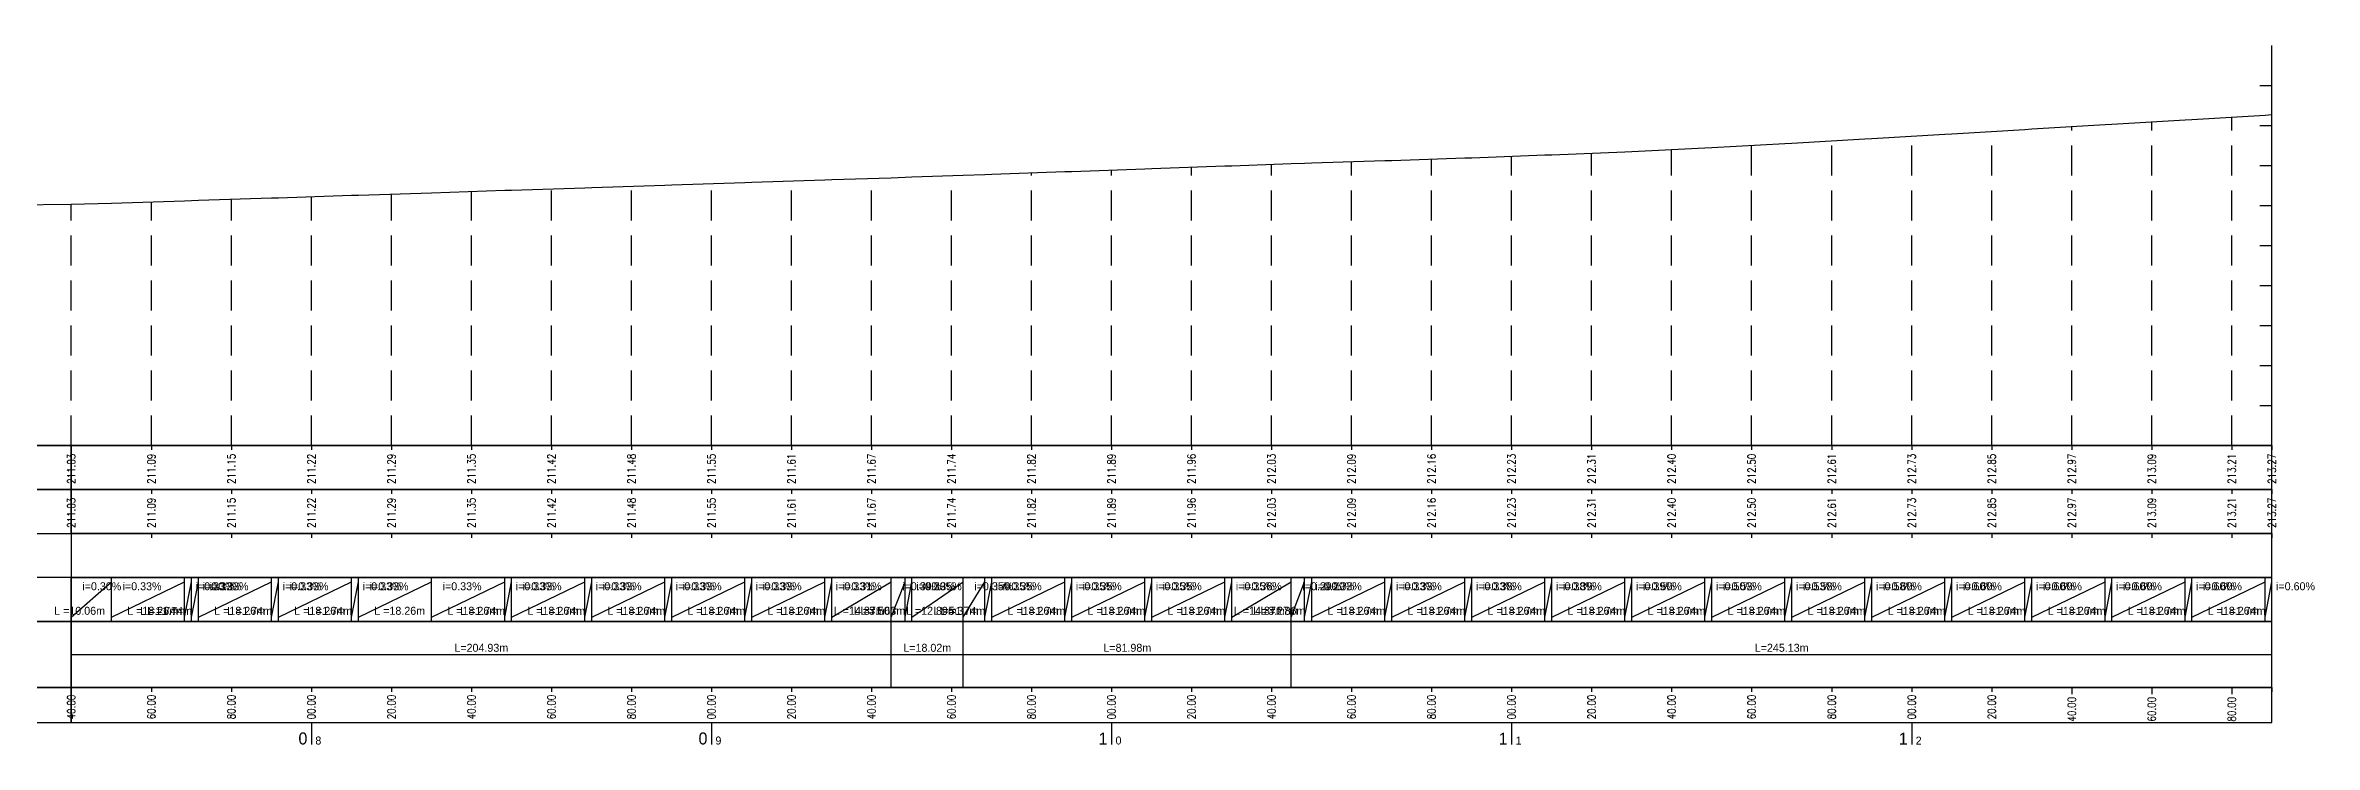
# Model space of a CAD drawing. Header units: metres. Extents: x 7399493 to 7407015, y 5696902 to 5712236.
# Drawn here: x 7406286 to 7406854, y 5697661 to 5697835 of the extents above; entities that cross this region are included whole.
import ezdxf

# ---------------------------------------------------------------- set-up
doc = ezdxf.new("R2010")
doc.units = ezdxf.units.M
doc.linetypes.add('DASHED', pattern=[0.75, 0.5, -0.25])
for name, color, linetype in [('pomoc', 140, 'Continuous'), ('PR_0', 7, 'Continuous'), ('PR_istniejacy_teren', 7, 'Continuous')]:
    doc.layers.add(name, color=color, linetype=linetype)
doc.styles.add('simplex 0.80', font='simplex.shx', dxfattribs={"width": 0.8})

# ---------------------------------------------------------------- blocks, each defined once
blk = doc.blocks.new('*U374')
at = {"layer": 'PR_0', "color": 1, "linetype": 'Continuous', "lineweight": -3, "char_height": 2}
for s, insert, attachment_point in [('i=0.30%', (7405517.61, 5696096.73), 7), ('i=0.33%', (7405527.67, 5696096.73), 7), ('i=0.33%', (7405545.93, 5696096.73), 7), ('i=0.33%', (7405547.67, 5696096.73), 7), ('i=0.33%', (7405549.41, 5696096.73), 7), ('i=0.33%', (7405567.67, 5696096.73), 7), ('i=0.33%', (7405569.41, 5696096.73), 7), ('i=0.33%', (7405587.67, 5696096.73), 7), ('i=0.33%', (7405589.41, 5696096.73), 7), ('i=0.33%', (7405607.67, 5696096.73), 7), ('i=0.33%', (7405625.93, 5696096.73), 7), ('i=0.33%', (7405627.67, 5696096.73), 7), ('i=0.33%', (7405645.93, 5696096.73), 7), ('i=0.33%', (7405647.67, 5696096.73), 7), ('i=0.33%', (7405665.93, 5696096.73), 7), ('i=0.33%', (7405667.67, 5696096.73), 7), ('i=0.33%', (7405685.93, 5696096.73), 7), ('i=0.33%', (7405687.67, 5696096.73), 7), ('i=0.33%', (7405705.93, 5696096.73), 7), ('i=0.31%', (7405707.67, 5696096.73), 7), ('i=0.39%', (7405722.54, 5696096.73), 7), ('i=0.39%', (7405726.04, 5696096.73), 7), ('i=0.35%', (7405727.67, 5696096.73), 7), ('i=0.35%', (7405740.56, 5696096.73), 7), ('i=0.35%', (7405745.93, 5696096.73), 7), ('i=0.35%', (7405747.67, 5696096.73), 7), ('i=0.35%', (7405765.93, 5696096.73), 7), ('i=0.35%', (7405767.67, 5696096.73), 7), ('i=0.35%', (7405785.93, 5696096.73), 7), ('i=0.35%', (7405787.67, 5696096.73), 7), ('i=0.35%', (7405805.93, 5696096.73), 7), ('i=0.36%', (7405807.67, 5696096.73), 7), ('i=0.29%', (7405822.54, 5696096.73), 7), ('i=0.29%', (7405825.81, 5696096.73), 7), ('i=0.33%', (7405827.67, 5696096.73), 7), ('i=0.33%', (7405845.93, 5696096.73), 7), ('i=0.33%', (7405847.67, 5696096.73), 7), ('i=0.33%', (7405865.93, 5696096.73), 7), ('i=0.38%', (7405867.67, 5696096.73), 7), ('i=0.38%', (7405885.93, 5696096.73), 7), ('i=0.39%', (7405887.67, 5696096.73), 7), ('i=0.39%', (7405905.93, 5696096.73), 7), ('i=0.50%', (7405907.67, 5696096.73), 7), ('i=0.50%', (7405925.93, 5696096.73), 7), ('i=0.53%', (7405927.67, 5696096.73), 7), ('i=0.53%', (7405945.93, 5696096.73), 7), ('i=0.58%', (7405947.67, 5696096.73), 7), ('i=0.58%', (7405965.93, 5696096.73), 7), ('i=0.60%', (7405967.67, 5696096.73), 7), ('i=0.60%', (7405985.93, 5696096.73), 7), ('i=0.60%', (7405987.67, 5696096.73), 7), ('i=0.60%', (7406005.93, 5696096.73), 7), ('i=0.60%', (7406007.67, 5696096.73), 7), ('i=0.60%', (7406025.93, 5696096.73), 7), ('i=0.60%', (7406027.67, 5696096.73), 7), ('i=0.60%', (7406045.93, 5696096.73), 7), ('i=0.60%', (7406047.67, 5696096.73), 7), ('i=0.60%', (7406065.93, 5696096.73), 7), ('L =10.06m', (7405523.29, 5696090.6), 9), ('L =18.26m', (7405541.55, 5696090.6), 9), ('L =1.74m', (7405543.29, 5696090.6), 9), ('L =1.74m', (7405545.03, 5696090.6), 9), ('L =18.26m', (7405563.29, 5696090.6), 9), ('L =1.74m', (7405565.03, 5696090.6), 9), ('L =18.26m', (7405583.29, 5696090.6), 9), ('L =1.74m', (7405585.03, 5696090.6), 9), ('L =18.26m', (7405603.29, 5696090.6), 9), ('L =18.26m', (7405621.55, 5696090.6), 9), ('L =1.74m', (7405623.29, 5696090.6), 9), ('L =18.26m', (7405641.55, 5696090.6), 9), ('L =1.74m', (7405643.29, 5696090.6), 9), ('L =18.26m', (7405661.55, 5696090.6), 9), ('L =1.74m', (7405663.29, 5696090.6), 9), ('L =18.26m', (7405681.55, 5696090.6), 9), ('L =1.74m', (7405683.29, 5696090.6), 9), ('L =18.26m', (7405701.55, 5696090.6), 9), ('L =1.74m', (7405703.29, 5696090.6), 9), ('L =14.87m', (7405718.16, 5696090.6), 9), ('L =3.50m', (7405721.66, 5696090.6), 9), ('L =1.63m', (7405723.29, 5696090.6), 9), ('L =12.89m', (7405736.19, 5696090.6), 9), ('L =5.37m', (7405741.56, 5696090.6), 9), ('L =1.74m', (7405743.3, 5696090.6), 9), ('L =18.26m', (7405761.56, 5696090.6), 9), ('L =1.74m', (7405763.3, 5696090.6), 9), ('L =18.26m', (7405781.56, 5696090.6), 9), ('L =1.74m', (7405783.3, 5696090.6), 9), ('L =18.26m', (7405801.56, 5696090.6), 9), ('L =1.74m', (7405803.3, 5696090.6), 9), ('L =14.87m', (7405818.17, 5696090.6), 9), ('L =3.27m', (7405821.44, 5696090.6), 9), ('L =1.86m', (7405823.3, 5696090.6), 9), ('L =18.26m', (7405841.56, 5696090.6), 9), ('L =1.74m', (7405843.3, 5696090.6), 9), ('L =18.26m', (7405861.56, 5696090.6), 9), ('L =1.74m', (7405863.3, 5696090.6), 9), ('L =18.26m', (7405881.56, 5696090.6), 9), ('L =1.74m', (7405883.3, 5696090.6), 9), ('L =18.26m', (7405901.56, 5696090.6), 9), ('L =1.74m', (7405903.3, 5696090.6), 9), ('L =18.26m', (7405921.56, 5696090.6), 9), ('L =1.74m', (7405923.3, 5696090.6), 9), ('L =18.26m', (7405941.56, 5696090.6), 9), ('L =1.74m', (7405943.3, 5696090.6), 9), ('L =18.26m', (7405961.56, 5696090.6), 9), ('L =1.74m', (7405963.3, 5696090.6), 9), ('L =18.26m', (7405981.56, 5696090.6), 9), ('L =1.74m', (7405983.3, 5696090.6), 9), ('L =18.26m', (7406001.56, 5696090.6), 9), ('L =1.74m', (7406003.3, 5696090.6), 9), ('L =18.26m', (7406021.56, 5696090.6), 9), ('L =1.74m', (7406023.3, 5696090.6), 9), ('L =18.26m', (7406041.56, 5696090.6), 9), ('L =1.74m', (7406043.3, 5696090.6), 9), ('L =18.26m', (7406061.56, 5696090.6), 9), ('L =1.74m', (7406063.3, 5696090.6), 9)]:
    blk.add_mtext(s, dxfattribs=dict(at, insert=insert, attachment_point=attachment_point))
blk = doc.blocks.new('*U373')
at = {"layer": 'pomoc', "color": 1, "linetype": 'Continuous', "lineweight": -3, "char_height": 2, "attachment_point": 8}
for s, insert in [('L=204.93m', (7405617.33, 5696081.35)), ('L=18.02m', (7405728.8, 5696081.35)), ('L=81.98m', (7405778.8, 5696081.35)), ('L=245.13m', (7405942.36, 5696081.35))]:
    blk.add_mtext(s, dxfattribs=dict(at, insert=insert))

msp = doc.modelspace()

# ---------------------------------------------------------------- linework, layer by layer
at = {"layer": 'pomoc', "color": 7, "linetype": 'Continuous', "lineweight": -3}
for p, q in [((7406842.87, 5697735.47), (7406842.87, 5697835.47)), ((7406839.87, 5697825.47), (7406842.87, 5697825.47)), ((7406839.87, 5697815.47), (7406842.87, 5697815.47)), ((7406839.87, 5697805.47), (7406842.87, 5697805.47)), ((7406839.87, 5697795.47), (7406842.87, 5697795.47)), ((7406839.87, 5697785.47), (7406842.87, 5697785.47)), ((7406839.87, 5697775.47), (7406842.87, 5697775.47)), ((7406839.87, 5697765.47), (7406842.87, 5697765.47)), ((7406839.87, 5697755.47), (7406842.87, 5697755.47)), ((7406839.87, 5697745.47), (7406842.87, 5697745.47)), ((7405872.81, 5697735.47), (7406292.81, 5697735.47)), ((7406292.81, 5697735.47), (7406842.87, 5697735.47)), ((7406839.87, 5697735.47), (7406842.87, 5697735.47)), ((7406312.81, 5697724.47), (7406312.81, 5697723.37)), ((7406332.81, 5697724.47), (7406332.81, 5697723.37)), ((7406352.81, 5697724.47), (7406352.81, 5697723.37)), ((7406372.81, 5697724.47), (7406372.81, 5697723.37)), ((7406392.81, 5697724.47), (7406392.81, 5697723.37)), ((7406412.81, 5697724.47), (7406412.81, 5697723.37)), ((7406432.81, 5697724.47), (7406432.81, 5697723.37)), ((7406452.81, 5697724.47), (7406452.81, 5697723.37)), ((7406472.81, 5697724.47), (7406472.81, 5697723.37)), ((7406492.81, 5697724.47), (7406492.81, 5697723.37)), ((7406512.81, 5697724.47), (7406512.81, 5697723.37)), ((7406532.81, 5697724.47), (7406532.81, 5697723.37)), ((7406552.81, 5697724.47), (7406552.81, 5697723.37)), ((7406572.81, 5697724.47), (7406572.81, 5697723.37)), ((7406592.81, 5697724.47), (7406592.81, 5697723.37)), ((7406612.81, 5697724.47), (7406612.81, 5697723.37)), ((7406632.81, 5697724.47), (7406632.81, 5697723.37)), ((7406652.81, 5697724.47), (7406652.81, 5697723.37)), ((7406672.81, 5697724.47), (7406672.81, 5697723.37)), ((7406692.81, 5697724.47), (7406692.81, 5697723.37)), ((7406712.81, 5697724.47), (7406712.81, 5697723.37)), ((7406732.81, 5697724.47), (7406732.81, 5697723.37)), ((7406752.81, 5697724.47), (7406752.81, 5697723.37)), ((7406772.81, 5697724.47), (7406772.81, 5697723.37)), ((7406792.81, 5697724.47), (7406792.81, 5697723.37)), ((7406812.81, 5697724.47), (7406812.81, 5697723.37)), ((7406832.81, 5697724.47), (7406832.81, 5697723.37)), ((7406842.87, 5697724.47), (7406842.87, 5697723.37)), ((7406312.81, 5697713.47), (7406312.81, 5697712.37)), ((7406332.81, 5697713.47), (7406332.81, 5697712.37)), ((7406352.81, 5697713.47), (7406352.81, 5697712.37)), ((7406372.81, 5697713.47), (7406372.81, 5697712.37)), ((7406392.81, 5697713.47), (7406392.81, 5697712.37)), ((7406412.81, 5697713.47), (7406412.81, 5697712.37)), ((7406432.81, 5697713.47), (7406432.81, 5697712.37)), ((7406452.81, 5697713.47), (7406452.81, 5697712.37)), ((7406472.81, 5697713.47), (7406472.81, 5697712.37)), ((7406492.81, 5697713.47), (7406492.81, 5697712.37)), ((7406512.81, 5697713.47), (7406512.81, 5697712.37)), ((7406532.81, 5697713.47), (7406532.81, 5697712.37)), ((7406552.81, 5697713.47), (7406552.81, 5697712.37)), ((7406572.81, 5697713.47), (7406572.81, 5697712.37)), ((7406592.81, 5697713.47), (7406592.81, 5697712.37)), ((7406612.81, 5697713.47), (7406612.81, 5697712.37)), ((7406632.81, 5697713.47), (7406632.81, 5697712.37)), ((7406652.81, 5697713.47), (7406652.81, 5697712.37)), ((7406672.81, 5697713.47), (7406672.81, 5697712.37)), ((7406692.81, 5697713.47), (7406692.81, 5697712.37)), ((7406712.81, 5697713.47), (7406712.81, 5697712.37)), ((7406732.81, 5697713.47), (7406732.81, 5697712.37)), ((7406752.81, 5697713.47), (7406752.81, 5697712.37)), ((7406772.81, 5697713.47), (7406772.81, 5697712.37)), ((7406792.81, 5697713.47), (7406792.81, 5697712.37)), ((7406812.81, 5697713.47), (7406812.81, 5697712.37)), ((7406832.81, 5697713.47), (7406832.81, 5697712.37)), ((7406842.87, 5697713.47), (7406842.87, 5697712.37)), ((7406292.81, 5697674.97), (7406292.81, 5697673.87)), ((7406292.81, 5697674.97), (7406292.81, 5697673.87)), ((7406312.81, 5697674.97), (7406312.81, 5697673.87)), ((7406312.81, 5697674.97), (7406312.81, 5697673.87)), ((7406332.81, 5697674.97), (7406332.81, 5697673.87)), ((7406332.81, 5697674.97), (7406332.81, 5697673.87)), ((7406352.81, 5697674.97), (7406352.81, 5697673.87)), ((7406352.81, 5697674.97), (7406352.81, 5697673.87)), ((7406372.81, 5697674.97), (7406372.81, 5697673.87)), ((7406372.81, 5697674.97), (7406372.81, 5697673.87)), ((7406372.81, 5697674.97), (7406372.81, 5697673.87)), ((7406392.81, 5697674.97), (7406392.81, 5697673.87)), ((7406392.81, 5697674.97), (7406392.81, 5697673.87)), ((7406412.81, 5697674.97), (7406412.81, 5697673.87)), ((7406412.81, 5697674.97), (7406412.81, 5697673.87)), ((7406432.81, 5697674.97), (7406432.81, 5697673.87)), ((7406432.81, 5697674.97), (7406432.81, 5697673.87)), ((7406452.81, 5697674.97), (7406452.81, 5697673.87)), ((7406452.81, 5697674.97), (7406452.81, 5697673.87)), ((7406472.81, 5697674.97), (7406472.81, 5697673.87)), ((7406472.81, 5697674.97), (7406472.81, 5697673.87)), ((7406472.81, 5697674.97), (7406472.81, 5697673.87)), ((7406492.81, 5697674.97), (7406492.81, 5697673.87)), ((7406492.81, 5697674.97), (7406492.81, 5697673.87)), ((7406512.81, 5697674.97), (7406512.81, 5697673.87)), ((7406512.81, 5697674.97), (7406512.81, 5697673.87)), ((7406532.81, 5697674.97), (7406532.81, 5697673.87)), ((7406532.81, 5697674.97), (7406532.81, 5697673.87)), ((7406552.81, 5697674.97), (7406552.81, 5697673.87)), ((7406552.81, 5697674.97), (7406552.81, 5697673.87)), ((7406572.81, 5697674.97), (7406572.81, 5697673.87)), ((7406572.81, 5697674.97), (7406572.81, 5697673.87)), ((7406572.81, 5697674.97), (7406572.81, 5697673.87)), ((7406592.81, 5697674.97), (7406592.81, 5697673.87)), ((7406592.81, 5697674.97), (7406592.81, 5697673.87)), ((7406612.81, 5697674.97), (7406612.81, 5697673.87)), ((7406612.81, 5697674.97), (7406612.81, 5697673.87)), ((7406632.81, 5697674.97), (7406632.81, 5697673.87)), ((7406632.81, 5697674.97), (7406632.81, 5697673.87)), ((7406652.81, 5697674.97), (7406652.81, 5697673.87)), ((7406652.81, 5697674.97), (7406652.81, 5697673.87)), ((7406672.81, 5697674.97), (7406672.81, 5697673.87)), ((7406672.81, 5697674.97), (7406672.81, 5697673.87)), ((7406672.81, 5697674.97), (7406672.81, 5697673.87)), ((7406692.81, 5697674.97), (7406692.81, 5697673.87)), ((7406692.81, 5697674.97), (7406692.81, 5697673.87)), ((7406712.81, 5697674.97), (7406712.81, 5697673.87)), ((7406712.81, 5697674.97), (7406712.81, 5697673.87)), ((7406732.81, 5697674.97), (7406732.81, 5697673.87)), ((7406732.81, 5697674.97), (7406732.81, 5697673.87)), ((7406752.81, 5697674.97), (7406752.81, 5697673.87)), ((7406752.81, 5697674.97), (7406752.81, 5697673.87)), ((7406772.81, 5697674.97), (7406772.81, 5697673.87)), ((7406772.81, 5697674.97), (7406772.81, 5697673.87)), ((7406772.81, 5697674.97), (7406772.81, 5697673.87)), ((7406792.81, 5697674.97), (7406792.81, 5697673.87)), ((7406792.81, 5697674.42), (7406792.81, 5697673.32)), ((7406812.81, 5697674.97), (7406812.81, 5697673.87)), ((7406812.81, 5697674.42), (7406812.81, 5697673.32)), ((7406832.81, 5697674.97), (7406832.81, 5697673.87)), ((7406832.81, 5697674.42), (7406832.81, 5697673.32)), ((7406842.87, 5697674.97), (7406842.87, 5697673.87)), ((7406352.81, 5697666.17), (7406352.81, 5697660.67)), ((7406452.81, 5697666.17), (7406452.81, 5697660.67)), ((7406552.81, 5697666.17), (7406552.81, 5697660.67)), ((7406652.81, 5697666.17), (7406652.81, 5697660.67)), ((7406752.81, 5697666.17), (7406752.81, 5697660.67))]:
    msp.add_line(p, q, dxfattribs=at)
at = {"layer": 'pomoc', "color": 7, "linetype": 'DASHED', "lineweight": -3, "ltscale": 15}
for p, q in [((7406772.81, 5697735.47), (7406772.81, 5697813.96)), ((7406792.81, 5697735.47), (7406792.81, 5697815.16)), ((7406812.81, 5697735.47), (7406812.81, 5697816.36)), ((7406832.81, 5697735.47), (7406832.81, 5697817.56)), ((7406842.87, 5697735.47), (7406842.87, 5697818.17)), ((7406672.81, 5697735.47), (7406672.81, 5697808.53)), ((7406692.81, 5697735.47), (7406692.81, 5697809.43)), ((7406712.81, 5697735.47), (7406712.81, 5697810.47)), ((7406732.81, 5697735.47), (7406732.81, 5697811.58)), ((7406752.81, 5697735.47), (7406752.81, 5697812.76)), ((7406512.81, 5697735.47), (7406512.81, 5697802.92)), ((7406532.81, 5697735.47), (7406532.81, 5697803.62)), ((7406552.81, 5697735.47), (7406552.81, 5697804.33)), ((7406572.81, 5697735.47), (7406572.81, 5697805.03)), ((7406592.81, 5697735.47), (7406592.81, 5697805.74)), ((7406612.81, 5697735.47), (7406612.81, 5697806.39)), ((7406632.81, 5697735.47), (7406632.81, 5697807.04)), ((7406652.81, 5697735.47), (7406652.81, 5697807.75)), ((7406332.81, 5697735.47), (7406332.81, 5697797.02)), ((7406352.81, 5697735.47), (7406352.81, 5697797.67)), ((7406372.81, 5697735.47), (7406372.81, 5697798.32)), ((7406392.81, 5697735.47), (7406392.81, 5697798.97)), ((7406412.81, 5697735.47), (7406412.81, 5697799.63)), ((7406432.81, 5697735.47), (7406432.81, 5697800.28)), ((7406452.81, 5697735.47), (7406452.81, 5697800.93)), ((7406472.81, 5697735.47), (7406472.81, 5697801.58)), ((7406492.81, 5697735.47), (7406492.81, 5697802.22)), ((7406292.81, 5697735.47), (7406292.81, 5697795.74)), ((7406292.81, 5697735.47), (7406292.81, 5697795.42)), ((7406312.81, 5697735.47), (7406312.81, 5697796.37))]:
    msp.add_line(p, q, dxfattribs=at)
at = {"layer": 'pomoc', "color": 1, "linetype": 'Continuous', "lineweight": -3}
for p, q in [((7406312.81, 5697735.47), (7406312.81, 5697734.37)), ((7406332.81, 5697735.47), (7406332.81, 5697734.37)), ((7406352.81, 5697735.47), (7406352.81, 5697734.37)), ((7406372.81, 5697735.47), (7406372.81, 5697734.37)), ((7406392.81, 5697735.47), (7406392.81, 5697734.37)), ((7406412.81, 5697735.47), (7406412.81, 5697734.37)), ((7406432.81, 5697735.47), (7406432.81, 5697734.37)), ((7406452.81, 5697735.47), (7406452.81, 5697734.37)), ((7406472.81, 5697735.47), (7406472.81, 5697734.37)), ((7406492.81, 5697735.47), (7406492.81, 5697734.37)), ((7406512.81, 5697735.47), (7406512.81, 5697734.37)), ((7406532.81, 5697735.47), (7406532.81, 5697734.37)), ((7406552.81, 5697735.47), (7406552.81, 5697734.37)), ((7406572.81, 5697735.47), (7406572.81, 5697734.37)), ((7406592.81, 5697735.47), (7406592.81, 5697734.37)), ((7406612.81, 5697735.47), (7406612.81, 5697734.37)), ((7406632.81, 5697735.47), (7406632.81, 5697734.37)), ((7406652.81, 5697735.47), (7406652.81, 5697734.37)), ((7406672.81, 5697735.47), (7406672.81, 5697734.37)), ((7406692.81, 5697735.47), (7406692.81, 5697734.37)), ((7406712.81, 5697735.47), (7406712.81, 5697734.37)), ((7406732.81, 5697735.47), (7406732.81, 5697734.37)), ((7406752.81, 5697735.47), (7406752.81, 5697734.37)), ((7406772.81, 5697735.47), (7406772.81, 5697734.37)), ((7406792.81, 5697735.47), (7406792.81, 5697734.37)), ((7406812.81, 5697735.47), (7406812.81, 5697734.37)), ((7406832.81, 5697735.47), (7406832.81, 5697734.37)), ((7406842.87, 5697735.47), (7406842.87, 5697734.37)), ((7406312.81, 5697713.47), (7406312.81, 5697712.37)), ((7406332.81, 5697713.47), (7406332.81, 5697712.37)), ((7406352.81, 5697713.47), (7406352.81, 5697712.37)), ((7406372.81, 5697713.47), (7406372.81, 5697712.37)), ((7406392.81, 5697713.47), (7406392.81, 5697712.37)), ((7406412.81, 5697713.47), (7406412.81, 5697712.37)), ((7406432.81, 5697713.47), (7406432.81, 5697712.37)), ((7406452.81, 5697713.47), (7406452.81, 5697712.37)), ((7406472.81, 5697713.47), (7406472.81, 5697712.37)), ((7406492.81, 5697713.47), (7406492.81, 5697712.37)), ((7406512.81, 5697713.47), (7406512.81, 5697712.37)), ((7406532.81, 5697713.47), (7406532.81, 5697712.37)), ((7406552.81, 5697713.47), (7406552.81, 5697712.37)), ((7406572.81, 5697713.47), (7406572.81, 5697712.37)), ((7406592.81, 5697713.47), (7406592.81, 5697712.37)), ((7406612.81, 5697713.47), (7406612.81, 5697712.37)), ((7406632.81, 5697713.47), (7406632.81, 5697712.37)), ((7406652.81, 5697713.47), (7406652.81, 5697712.37)), ((7406672.81, 5697713.47), (7406672.81, 5697712.37)), ((7406692.81, 5697713.47), (7406692.81, 5697712.37)), ((7406712.81, 5697713.47), (7406712.81, 5697712.37)), ((7406732.81, 5697713.47), (7406732.81, 5697712.37)), ((7406752.81, 5697713.47), (7406752.81, 5697712.37)), ((7406772.81, 5697713.47), (7406772.81, 5697712.37)), ((7406792.81, 5697713.47), (7406792.81, 5697712.37)), ((7406812.81, 5697713.47), (7406812.81, 5697712.37)), ((7406832.81, 5697713.47), (7406832.81, 5697712.37)), ((7406842.87, 5697713.47), (7406842.87, 5697712.37)), ((7406292.81, 5697691.47), (7406292.81, 5697702.47)), ((7406292.81, 5697692.57), (7406302.87, 5697701.37)), ((7406302.87, 5697691.47), (7406302.87, 5697702.47)), ((7406302.87, 5697692.57), (7406321.13, 5697701.37)), ((7406321.13, 5697691.47), (7406321.13, 5697702.47)), ((7406321.13, 5697692.57), (7406322.87, 5697701.37)), ((7406322.87, 5697691.47), (7406322.87, 5697702.47)), ((7406322.87, 5697692.57), (7406324.6, 5697701.37)), ((7406324.6, 5697691.47), (7406324.6, 5697702.47)), ((7406324.6, 5697692.57), (7406342.87, 5697701.37)), ((7406342.87, 5697691.47), (7406342.87, 5697702.47)), ((7406342.87, 5697692.57), (7406344.6, 5697701.37)), ((7406344.6, 5697691.47), (7406344.6, 5697702.47)), ((7406344.6, 5697692.57), (7406362.87, 5697701.37)), ((7406362.87, 5697691.47), (7406362.87, 5697702.47)), ((7406362.87, 5697692.57), (7406364.6, 5697701.37)), ((7406364.6, 5697691.47), (7406364.6, 5697702.47)), ((7406364.6, 5697692.57), (7406382.87, 5697701.37)), ((7406382.87, 5697691.47), (7406382.87, 5697702.47)), ((7406382.87, 5697692.57), (7406401.13, 5697701.37)), ((7406401.13, 5697691.47), (7406401.13, 5697702.47)), ((7406401.13, 5697692.57), (7406402.87, 5697701.37)), ((7406402.87, 5697691.47), (7406402.87, 5697702.47)), ((7406402.87, 5697692.57), (7406421.13, 5697701.37)), ((7406421.13, 5697691.47), (7406421.13, 5697702.47)), ((7406421.13, 5697692.57), (7406422.87, 5697701.37)), ((7406422.87, 5697691.47), (7406422.87, 5697702.47)), ((7406422.87, 5697692.57), (7406441.13, 5697701.37)), ((7406441.13, 5697691.47), (7406441.13, 5697702.47)), ((7406441.13, 5697692.57), (7406442.87, 5697701.37)), ((7406442.87, 5697691.47), (7406442.87, 5697702.47)), ((7406442.87, 5697692.57), (7406461.13, 5697701.37)), ((7406461.13, 5697691.47), (7406461.13, 5697702.47)), ((7406461.13, 5697692.57), (7406462.87, 5697701.37)), ((7406462.87, 5697691.47), (7406462.87, 5697702.47)), ((7406462.87, 5697692.57), (7406481.13, 5697701.37)), ((7406481.13, 5697691.47), (7406481.13, 5697702.47)), ((7406481.13, 5697692.57), (7406482.87, 5697701.37)), ((7406482.87, 5697691.47), (7406482.87, 5697702.47)), ((7406482.87, 5697692.57), (7406497.74, 5697701.37)), ((7406497.74, 5697691.47), (7406497.74, 5697702.47)), ((7406497.74, 5697692.57), (7406501.23, 5697701.37)), ((7406501.23, 5697691.47), (7406501.23, 5697702.47)), ((7406501.23, 5697692.57), (7406502.87, 5697701.37)), ((7406502.87, 5697691.47), (7406502.87, 5697702.47)), ((7406502.87, 5697692.57), (7406515.76, 5697701.37)), ((7406515.76, 5697691.47), (7406515.76, 5697702.47)), ((7406515.76, 5697692.57), (7406521.13, 5697701.37)), ((7406521.13, 5697691.47), (7406521.13, 5697702.47)), ((7406521.13, 5697692.57), (7406522.87, 5697701.37)), ((7406522.87, 5697691.47), (7406522.87, 5697702.47)), ((7406522.87, 5697692.57), (7406541.13, 5697701.37)), ((7406541.13, 5697691.47), (7406541.13, 5697702.47)), ((7406541.13, 5697692.57), (7406542.87, 5697701.37)), ((7406542.87, 5697691.47), (7406542.87, 5697702.47)), ((7406542.87, 5697692.57), (7406561.13, 5697701.37)), ((7406561.13, 5697691.47), (7406561.13, 5697702.47)), ((7406561.13, 5697692.57), (7406562.87, 5697701.37)), ((7406562.87, 5697691.47), (7406562.87, 5697702.47)), ((7406562.87, 5697692.57), (7406581.13, 5697701.37)), ((7406581.13, 5697691.47), (7406581.13, 5697702.47)), ((7406581.13, 5697692.57), (7406582.87, 5697701.37)), ((7406582.87, 5697691.47), (7406582.87, 5697702.47)), ((7406582.87, 5697692.57), (7406597.74, 5697701.37)), ((7406597.74, 5697691.47), (7406597.74, 5697702.47)), ((7406597.74, 5697692.57), (7406601.01, 5697701.37)), ((7406601.01, 5697691.47), (7406601.01, 5697702.47)), ((7406601.01, 5697692.57), (7406602.87, 5697701.37)), ((7406602.87, 5697691.47), (7406602.87, 5697702.47)), ((7406602.87, 5697692.57), (7406621.13, 5697701.37)), ((7406621.13, 5697691.47), (7406621.13, 5697702.47)), ((7406621.13, 5697692.57), (7406622.87, 5697701.37)), ((7406622.87, 5697691.47), (7406622.87, 5697702.47)), ((7406622.87, 5697692.57), (7406641.13, 5697701.37)), ((7406641.13, 5697691.47), (7406641.13, 5697702.47)), ((7406641.13, 5697692.57), (7406642.87, 5697701.37)), ((7406642.87, 5697691.47), (7406642.87, 5697702.47)), ((7406642.87, 5697692.57), (7406661.13, 5697701.37)), ((7406661.13, 5697691.47), (7406661.13, 5697702.47)), ((7406661.13, 5697692.57), (7406662.87, 5697701.37)), ((7406662.87, 5697691.47), (7406662.87, 5697702.47)), ((7406662.87, 5697692.57), (7406681.13, 5697701.37)), ((7406681.13, 5697691.47), (7406681.13, 5697702.47)), ((7406681.13, 5697692.57), (7406682.87, 5697701.37)), ((7406682.87, 5697691.47), (7406682.87, 5697702.47)), ((7406682.87, 5697692.57), (7406701.13, 5697701.37)), ((7406701.13, 5697691.47), (7406701.13, 5697702.47)), ((7406701.13, 5697692.57), (7406702.87, 5697701.37)), ((7406702.87, 5697691.47), (7406702.87, 5697702.47)), ((7406702.87, 5697692.57), (7406721.13, 5697701.37)), ((7406721.13, 5697691.47), (7406721.13, 5697702.47)), ((7406721.13, 5697692.57), (7406722.87, 5697701.37)), ((7406722.87, 5697691.47), (7406722.87, 5697702.47)), ((7406722.87, 5697692.57), (7406741.13, 5697701.37)), ((7406741.13, 5697691.47), (7406741.13, 5697702.47)), ((7406741.13, 5697692.57), (7406742.87, 5697701.37)), ((7406742.87, 5697691.47), (7406742.87, 5697702.47)), ((7406742.87, 5697692.57), (7406761.13, 5697701.37)), ((7406761.13, 5697691.47), (7406761.13, 5697702.47)), ((7406761.13, 5697692.57), (7406762.87, 5697701.37)), ((7406762.87, 5697691.47), (7406762.87, 5697702.47)), ((7406762.87, 5697692.57), (7406781.13, 5697701.37)), ((7406781.13, 5697691.47), (7406781.13, 5697702.47)), ((7406781.13, 5697692.57), (7406782.87, 5697701.37)), ((7406782.87, 5697691.47), (7406782.87, 5697702.47)), ((7406782.87, 5697692.57), (7406801.13, 5697701.37)), ((7406801.13, 5697691.47), (7406801.13, 5697702.47)), ((7406801.13, 5697692.57), (7406802.87, 5697701.37)), ((7406802.87, 5697691.47), (7406802.87, 5697702.47)), ((7406802.87, 5697692.57), (7406821.13, 5697701.37)), ((7406821.13, 5697691.47), (7406821.13, 5697702.47)), ((7406821.13, 5697692.57), (7406822.87, 5697701.37)), ((7406822.87, 5697691.47), (7406822.87, 5697702.47)), ((7406822.87, 5697692.57), (7406841.13, 5697701.37)), ((7406841.13, 5697691.47), (7406841.13, 5697702.47)), ((7406841.13, 5697692.57), (7406842.87, 5697701.37)), ((7406292.81, 5697674.97), (7406292.81, 5697691.47)), ((7406497.74, 5697674.97), (7406497.74, 5697691.47)), ((7406515.76, 5697674.97), (7406515.76, 5697691.47)), ((7406597.74, 5697674.97), (7406597.74, 5697691.47)), ((7406292.81, 5697683.22), (7406497.74, 5697683.22)), ((7406497.74, 5697683.22), (7406515.76, 5697683.22)), ((7406515.76, 5697683.22), (7406597.74, 5697683.22)), ((7406597.74, 5697683.22), (7406842.87, 5697683.22))]:
    msp.add_line(p, q, dxfattribs=at)
at = {"layer": 'pomoc', "color": 7, "linetype": 'Continuous', "lineweight": -3}
for points in [[(7405872.81, 5697724.47), (7406292.81, 5697724.47), (7406292.81, 5697735.47), (7405872.81, 5697735.47)], [(7406292.81, 5697724.47), (7406842.87, 5697724.47), (7406842.87, 5697735.47), (7406292.81, 5697735.47)], [(7405872.81, 5697713.47), (7406292.81, 5697713.47), (7406292.81, 5697724.47), (7405872.81, 5697724.47)], [(7406292.81, 5697713.47), (7406842.87, 5697713.47), (7406842.87, 5697724.47), (7406292.81, 5697724.47)], [(7406292.81, 5697702.47), (7406842.87, 5697702.47), (7406842.87, 5697713.47), (7406292.81, 5697713.47)], [(7406292.81, 5697702.47), (7406842.87, 5697702.47), (7406842.87, 5697713.47), (7406292.81, 5697713.47)], [(7405872.81, 5697691.47), (7406292.81, 5697691.47), (7406292.81, 5697702.47), (7405872.81, 5697702.47)], [(7406292.81, 5697691.47), (7406842.87, 5697691.47), (7406842.87, 5697702.47), (7406292.81, 5697702.47)], [(7405872.81, 5697674.97), (7406292.81, 5697674.97), (7406292.81, 5697691.47), (7405872.81, 5697691.47)], [(7406292.81, 5697674.97), (7406842.87, 5697674.97), (7406842.87, 5697691.47), (7406292.81, 5697691.47)], [(7405872.81, 5697666.17), (7406292.81, 5697666.17), (7406292.81, 5697674.97), (7405872.81, 5697674.97)], [(7406292.81, 5697666.17), (7406842.87, 5697666.17), (7406842.87, 5697674.97), (7406292.81, 5697674.97)]]:
    msp.add_3dface(points, dxfattribs=at)
at = {"layer": 'PR_istniejacy_teren', "color": 7, "linetype": 'Continuous', "lineweight": -3, "ltscale": 4}
for p, q in [((7406762.87, 5697813.37), (7406781.13, 5697814.46)), ((7406762.87, 5697813.37), (7406781.13, 5697814.46)), ((7406781.13, 5697814.46), (7406782.87, 5697814.57)), ((7406781.13, 5697814.46), (7406782.87, 5697814.57)), ((7406782.87, 5697814.57), (7406801.13, 5697815.66)), ((7406782.87, 5697814.57), (7406801.13, 5697815.66)), ((7406801.13, 5697815.66), (7406802.87, 5697815.77)), ((7406801.13, 5697815.66), (7406802.87, 5697815.77)), ((7406802.87, 5697815.77), (7406821.13, 5697816.86)), ((7406802.87, 5697815.77), (7406821.13, 5697816.86)), ((7406821.13, 5697816.86), (7406822.87, 5697816.97)), ((7406821.13, 5697816.86), (7406822.87, 5697816.97)), ((7406822.87, 5697816.97), (7406841.13, 5697818.06)), ((7406822.87, 5697816.97), (7406841.13, 5697818.06)), ((7406841.13, 5697818.06), (7406842.87, 5697818.17)), ((7406841.13, 5697818.06), (7406842.87, 5697818.17)), ((7406662.87, 5697808.14), (7406681.13, 5697808.86)), ((7406662.87, 5697808.14), (7406681.13, 5697808.86)), ((7406681.13, 5697808.86), (7406682.87, 5697808.93)), ((7406681.13, 5697808.86), (7406682.87, 5697808.93)), ((7406682.87, 5697808.93), (7406701.13, 5697809.85)), ((7406682.87, 5697808.93), (7406701.13, 5697809.85)), ((7406701.13, 5697809.85), (7406702.87, 5697809.94)), ((7406701.13, 5697809.85), (7406702.87, 5697809.94)), ((7406702.87, 5697809.94), (7406721.13, 5697810.91)), ((7406702.87, 5697809.94), (7406721.13, 5697810.91)), ((7406721.13, 5697810.91), (7406722.87, 5697811)), ((7406721.13, 5697810.91), (7406722.87, 5697811)), ((7406722.87, 5697811), (7406741.13, 5697812.07)), ((7406722.87, 5697811), (7406741.13, 5697812.07)), ((7406741.13, 5697812.07), (7406742.87, 5697812.17)), ((7406741.13, 5697812.07), (7406742.87, 5697812.17)), ((7406742.87, 5697812.17), (7406761.13, 5697813.26)), ((7406742.87, 5697812.17), (7406761.13, 5697813.26)), ((7406761.13, 5697813.26), (7406762.87, 5697813.37)), ((7406761.13, 5697813.26), (7406762.87, 5697813.37)), ((7406501.23, 5697802.51), (7406502.87, 5697802.57)), ((7406501.23, 5697802.51), (7406502.87, 5697802.57)), ((7406502.87, 5697802.57), (7406515.76, 5697803.03)), ((7406502.87, 5697802.57), (7406515.76, 5697803.03)), ((7406515.76, 5697803.03), (7406521.13, 5697803.21)), ((7406515.76, 5697803.03), (7406521.13, 5697803.21)), ((7406521.13, 5697803.21), (7406522.87, 5697803.27)), ((7406521.13, 5697803.21), (7406522.87, 5697803.27)), ((7406522.87, 5697803.27), (7406541.13, 5697803.92)), ((7406522.87, 5697803.27), (7406541.13, 5697803.92)), ((7406541.13, 5697803.92), (7406542.87, 5697803.98)), ((7406541.13, 5697803.92), (7406542.87, 5697803.98)), ((7406542.87, 5697803.98), (7406561.13, 5697804.62)), ((7406542.87, 5697803.98), (7406561.13, 5697804.62)), ((7406561.13, 5697804.62), (7406562.87, 5697804.68)), ((7406561.13, 5697804.62), (7406562.87, 5697804.68)), ((7406562.87, 5697804.68), (7406581.13, 5697805.32)), ((7406562.87, 5697804.68), (7406581.13, 5697805.32)), ((7406581.13, 5697805.32), (7406582.87, 5697805.38)), ((7406581.13, 5697805.32), (7406582.87, 5697805.38)), ((7406582.87, 5697805.38), (7406597.74, 5697805.92)), ((7406582.87, 5697805.38), (7406597.74, 5697805.92)), ((7406597.74, 5697805.92), (7406601.01, 5697806.02)), ((7406597.74, 5697805.92), (7406601.01, 5697806.02)), ((7406601.01, 5697806.02), (7406602.87, 5697806.07)), ((7406601.01, 5697806.02), (7406602.87, 5697806.07)), ((7406602.87, 5697806.07), (7406621.13, 5697806.66)), ((7406602.87, 5697806.07), (7406621.13, 5697806.66)), ((7406621.13, 5697806.66), (7406622.87, 5697806.72)), ((7406621.13, 5697806.66), (7406622.87, 5697806.72)), ((7406622.87, 5697806.72), (7406641.13, 5697807.32)), ((7406622.87, 5697806.72), (7406641.13, 5697807.32)), ((7406641.13, 5697807.32), (7406642.87, 5697807.37)), ((7406641.13, 5697807.32), (7406642.87, 5697807.37)), ((7406642.87, 5697807.37), (7406661.13, 5697808.07)), ((7406642.87, 5697807.37), (7406661.13, 5697808.07)), ((7406661.13, 5697808.07), (7406662.87, 5697808.14)), ((7406661.13, 5697808.07), (7406662.87, 5697808.14)), ((7406324.6, 5697796.75), (7406342.87, 5697797.35)), ((7406324.6, 5697796.75), (7406342.87, 5697797.35)), ((7406342.87, 5697797.35), (7406344.6, 5697797.4)), ((7406342.87, 5697797.35), (7406344.6, 5697797.4)), ((7406344.6, 5697797.4), (7406362.87, 5697798)), ((7406344.6, 5697797.4), (7406362.87, 5697798)), ((7406362.87, 5697798), (7406364.6, 5697798.05)), ((7406362.87, 5697798), (7406364.6, 5697798.05)), ((7406364.6, 5697798.05), (7406382.87, 5697798.65)), ((7406364.6, 5697798.05), (7406382.87, 5697798.65)), ((7406382.87, 5697798.65), (7406401.13, 5697799.24)), ((7406382.87, 5697798.65), (7406401.13, 5697799.24)), ((7406401.13, 5697799.24), (7406402.87, 5697799.3)), ((7406401.13, 5697799.24), (7406402.87, 5697799.3)), ((7406402.87, 5697799.3), (7406421.13, 5697799.9)), ((7406402.87, 5697799.3), (7406421.13, 5697799.9)), ((7406421.13, 5697799.9), (7406422.87, 5697799.95)), ((7406421.13, 5697799.9), (7406422.87, 5697799.95)), ((7406422.87, 5697799.95), (7406441.13, 5697800.55)), ((7406422.87, 5697799.95), (7406441.13, 5697800.55)), ((7406441.13, 5697800.55), (7406442.87, 5697800.6)), ((7406441.13, 5697800.55), (7406442.87, 5697800.6)), ((7406442.87, 5697800.6), (7406461.13, 5697801.2)), ((7406442.87, 5697800.6), (7406461.13, 5697801.2)), ((7406461.13, 5697801.2), (7406462.87, 5697801.26)), ((7406461.13, 5697801.2), (7406462.87, 5697801.26)), ((7406462.87, 5697801.26), (7406481.13, 5697801.85)), ((7406462.87, 5697801.26), (7406481.13, 5697801.85)), ((7406481.13, 5697801.85), (7406482.87, 5697801.91)), ((7406481.13, 5697801.85), (7406482.87, 5697801.91)), ((7406482.87, 5697801.91), (7406497.74, 5697802.37)), ((7406482.87, 5697801.91), (7406497.74, 5697802.37)), ((7406497.74, 5697802.37), (7406501.23, 5697802.51)), ((7406497.74, 5697802.37), (7406501.23, 5697802.51)), ((7406278.88, 5697795.59), (7406292.81, 5697795.74)), ((7406292.81, 5697795.74), (7406302.87, 5697796.04)), ((7406302.87, 5697796.04), (7406321.13, 5697796.64)), ((7406302.87, 5697796.04), (7406321.13, 5697796.64)), ((7406321.13, 5697796.64), (7406322.87, 5697796.69)), ((7406321.13, 5697796.64), (7406322.87, 5697796.69)), ((7406322.87, 5697796.69), (7406324.6, 5697796.75)), ((7406322.87, 5697796.69), (7406324.6, 5697796.75))]:
    msp.add_line(p, q, dxfattribs=at)

# ---------------------------------------------------------------- block references
at = {"layer": 'pomoc', "color": 30, "linetype": 'Continuous', "lineweight": -3}
for name in ['*U374', '*U373']:
    msp.add_blockref(name, (777.95, 1602.5), dxfattribs=at)

# ---------------------------------------------------------------- texts
at = {"layer": 'pomoc', "color": 1, "linetype": 'Continuous', "lineweight": -3, "char_height": 2, "rotation": 90, "style": 'simplex 0.80'}
for s, insert, attachment_point in [('211.03', (7406292.81, 5697733.39), 6), ('211.09', (7406312.81, 5697733.39), 6), ('211.15', (7406332.81, 5697733.39), 6), ('211.22', (7406352.81, 5697733.39), 6), ('211.29', (7406372.81, 5697733.39), 6), ('211.35', (7406392.81, 5697733.39), 6), ('211.42', (7406412.81, 5697733.39), 6), ('211.48', (7406432.81, 5697733.39), 6), ('211.55', (7406452.81, 5697733.39), 6), ('211.61', (7406472.81, 5697733.39), 6), ('211.67', (7406492.81, 5697733.39), 6), ('211.74', (7406512.81, 5697733.39), 6), ('211.82', (7406532.81, 5697733.39), 6), ('211.89', (7406552.81, 5697733.39), 6), ('211.96', (7406572.81, 5697733.39), 6), ('212.03', (7406592.81, 5697733.39), 6), ('212.09', (7406612.81, 5697733.39), 6), ('212.16', (7406632.81, 5697733.39), 6), ('212.23', (7406652.81, 5697733.39), 6), ('212.31', (7406672.81, 5697733.39), 6), ('212.40', (7406692.81, 5697733.39), 6), ('212.50', (7406712.81, 5697733.39), 6), ('212.61', (7406732.81, 5697733.39), 6), ('212.73', (7406752.81, 5697733.39), 6), ('212.85', (7406772.81, 5697733.39), 6), ('212.97', (7406792.81, 5697733.39), 6), ('213.09', (7406812.81, 5697733.39), 6), ('213.21', (7406832.81, 5697733.39), 6), ('213.27', (7406842.87, 5697733.39), 6), ('211.03', (7406292.81, 5697722.39), 6), ('211.09', (7406312.81, 5697722.39), 6), ('211.15', (7406332.81, 5697722.39), 6), ('211.22', (7406352.81, 5697722.39), 6), ('211.29', (7406372.81, 5697722.39), 6), ('211.35', (7406392.81, 5697722.39), 6), ('211.42', (7406412.81, 5697722.39), 6), ('211.48', (7406432.81, 5697722.39), 6), ('211.55', (7406452.81, 5697722.39), 6), ('211.61', (7406472.81, 5697722.39), 6), ('211.67', (7406492.81, 5697722.39), 6), ('211.74', (7406512.81, 5697722.39), 6), ('211.82', (7406532.81, 5697722.39), 6), ('211.89', (7406552.81, 5697722.39), 6), ('211.96', (7406572.81, 5697722.39), 6), ('212.03', (7406592.81, 5697722.39), 6), ('212.09', (7406612.81, 5697722.39), 6), ('212.16', (7406632.81, 5697722.39), 6), ('212.23', (7406652.81, 5697722.39), 6), ('212.31', (7406672.81, 5697722.39), 6), ('212.40', (7406692.81, 5697722.39), 6), ('212.50', (7406712.81, 5697722.39), 6), ('212.61', (7406732.81, 5697722.39), 6), ('212.73', (7406752.81, 5697722.39), 6), ('212.85', (7406772.81, 5697722.39), 6), ('212.97', (7406792.81, 5697722.39), 6), ('213.09', (7406812.81, 5697722.39), 6), ('213.21', (7406832.81, 5697722.39), 6), ('213.27', (7406842.87, 5697722.39), 6), ('40.00', (7406292.81, 5697670.07), 5), ('60.00', (7406312.81, 5697670.07), 5), ('80.00', (7406332.81, 5697670.07), 5), ('00.00', (7406352.81, 5697670.07), 5), ('20.00', (7406372.81, 5697670.07), 5), ('40.00', (7406392.81, 5697670.07), 5), ('60.00', (7406412.81, 5697670.07), 5), ('80.00', (7406432.81, 5697670.07), 5), ('00.00', (7406452.81, 5697670.07), 5), ('20.00', (7406472.81, 5697670.07), 5), ('40.00', (7406492.81, 5697670.07), 5), ('60.00', (7406512.81, 5697670.07), 5), ('80.00', (7406532.81, 5697670.07), 5), ('00.00', (7406552.81, 5697670.07), 5), ('20.00', (7406572.81, 5697670.07), 5), ('40.00', (7406592.81, 5697670.07), 5), ('60.00', (7406612.81, 5697670.07), 5), ('80.00', (7406632.81, 5697670.07), 5), ('00.00', (7406652.81, 5697670.07), 5), ('20.00', (7406672.81, 5697670.07), 5), ('40.00', (7406692.81, 5697670.07), 5), ('60.00', (7406712.81, 5697670.07), 5), ('80.00', (7406732.81, 5697670.07), 5), ('00.00', (7406752.81, 5697670.07), 5), ('20.00', (7406772.81, 5697670.07), 5), ('40.00', (7406792.81, 5697669.52), 5), ('60.00', (7406812.81, 5697669.52), 5), ('80.00', (7406832.81, 5697669.52), 5)]:
    msp.add_mtext(s, dxfattribs=dict(at, insert=insert, attachment_point=attachment_point))
at = {"layer": 'pomoc', "color": 1, "linetype": 'Continuous', "lineweight": -3}
for s, insert, char_height, attachment_point in [('0', (7406351.81, 5697660.67), 3, 9), ('8', (7406353.81, 5697660.67), 2, 7), ('0', (7406451.81, 5697660.67), 3, 9), ('9', (7406453.81, 5697660.67), 2, 7), ('1', (7406551.81, 5697660.67), 3, 9), ('0', (7406553.81, 5697660.67), 2, 7), ('1', (7406651.81, 5697660.67), 3, 9), ('1', (7406653.81, 5697660.67), 2, 7), ('1', (7406751.81, 5697660.67), 3, 9), ('2', (7406753.81, 5697660.67), 2, 7)]:
    msp.add_mtext(s, dxfattribs=dict(at, insert=insert, char_height=char_height, attachment_point=attachment_point))

doc.saveas('drawing.dxf')
